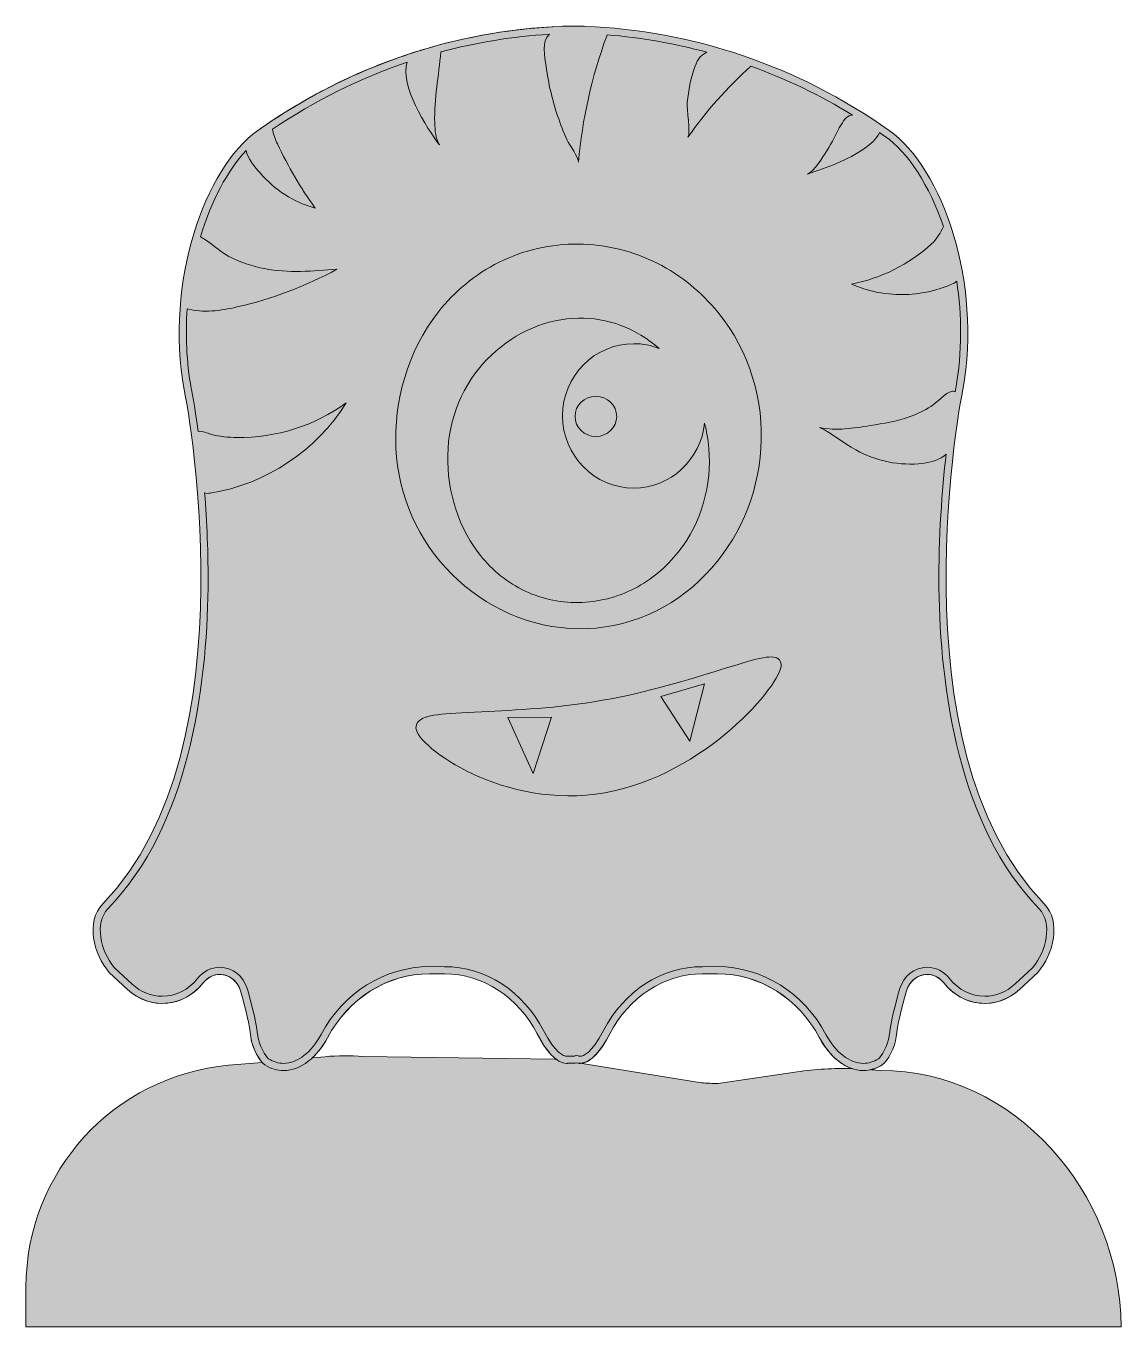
# Model space of a CAD drawing. Header units: millimetres. Extents: x 29 to 216, y -143 to -28.
# Drawn here: x 31.7 to 85.9, y -101.9 to -37.6 of the extents above; entities that cross this region are included whole.
import ezdxf

# ---------------------------------------------------------------- set-up
doc = ezdxf.new("R2010")
doc.units = ezdxf.units.MM
doc.header["$MEASUREMENT"] = 0
doc.layers.add('engraving', color=7, linetype='Continuous')
doc.layers.add('Layer 1', color=7, linetype='Continuous')

# ---------------------------------------------------------------- blocks, each defined once
blk = doc.blocks.new('block 2')
at = {"layer": 'Layer 1'}
h = blk.add_hatch(color=1, dxfattribs=at)
h.dxf.hatch_style = 2
edge = h.paths.add_edge_path()
edge.add_spline(control_points=[(73.945, -89.24), (73.945, -89.24), (73.737, -89.219), (73.737, -89.219), (73.649, -89.21), (73.56, -89.208), (73.471, -89.201), (73.663, -89.157), (73.856, -89.082), (74.047, -88.963), (74.307, -88.799), (74.693, -88.066), (74.742, -87.581), (74.801, -87.01), (74.984, -86.226), (75.245, -85.315), (75.495, -84.44), (76.539, -84.211), (77.086, -84.909), (77.086, -84.909), (77.086, -84.909), (77.086, -84.909), (78.038, -86.125), (79.716, -86.272), (80.835, -85.239), (80.835, -85.239), (81.734, -84.408), (81.734, -84.408), (82.528, -83.48), (82.9, -81.883), (82.054, -81.012), (74.489, -73.218), (78.028, -55.609), (78.028, -55.609), (78.984, -50.283), (77.037, -44.673), (74.388, -42.8), (69.821, -39.572), (64.615, -37.859), (59.369, -37.654), (59.369, -37.654), (58.978, -37.637), (58.783, -37.641), (58.587, -37.637), (58.196, -37.654), (58.196, -37.654), (52.95, -37.859), (47.744, -39.572), (43.177, -42.8), (40.528, -44.673), (38.581, -50.283), (39.537, -55.609), (39.537, -55.609), (43.076, -73.218), (35.511, -81.012), (34.665, -81.883), (35.037, -83.48), (35.831, -84.408), (35.831, -84.408), (36.73, -85.239), (36.73, -85.239), (37.849, -86.272), (39.528, -86.125), (40.479, -84.909), (40.479, -84.909), (40.479, -84.909), (40.479, -84.909), (41.026, -84.211), (42.07, -84.44), (42.32, -85.315), (42.581, -86.226), (42.765, -87.01), (42.823, -87.581), (42.864, -87.989), (43.143, -88.567), (43.385, -88.84), (43.385, -88.84), (41.734, -88.988), (41.734, -88.988), (36.061, -89.496), (31.714, -94.25), (31.714, -99.946), (31.714, -99.946), (31.714, -101.916), (31.714, -101.916), (31.714, -101.916), (85.851, -101.916), (85.851, -101.916), (85.851, -101.916), (85.851, -101.916), (85.851, -101.916), (85.851, -95.272), (80.589, -89.24), (73.945, -89.24)], knot_values=[0, 0, 0, 0, 1, 1, 1, 2, 2, 2, 3, 3, 3, 4, 4, 4, 5, 5, 5, 6, 6, 6, 7, 7, 7, 8, 8, 8, 9, 9, 9, 10, 10, 10, 11, 11, 11, 12, 12, 12, 13, 13, 13, 14, 14, 14, 15, 15, 15, 16, 16, 16, 17, 17, 17, 18, 18, 18, 19, 19, 19, 20, 20, 20, 21, 21, 21, 22, 22, 22, 23, 23, 23, 24, 24, 24, 25, 25, 25, 26, 26, 26, 27, 27, 27, 28, 28, 28, 29, 29, 29, 30, 30, 30, 31, 31, 31, 31], degree=3, periodic=1)
edge = h.paths.add_edge_path()
edge.add_spline(control_points=[(48.383, -88.549), (47.757, -88.501), (47.127, -88.504), (46.502, -88.56), (46.502, -88.56), (45.869, -88.617), (45.869, -88.617), (46.157, -88.35), (46.412, -88.013), (46.615, -87.631), (47.658, -85.67), (49.585, -84.463), (51.67, -84.466), (51.914, -84.466), (52.161, -84.466), (52.406, -84.467), (54.32, -84.469), (56.055, -85.622), (56.993, -87.434), (57.273, -87.974), (57.593, -88.442), (57.936, -88.694), (57.936, -88.694), (57.852, -88.68), (57.852, -88.68), (57.852, -88.68), (48.383, -88.549), (48.383, -88.549)], knot_values=[0, 0, 0, 0, 1, 1, 1, 2, 2, 2, 3, 3, 3, 4, 4, 4, 5, 5, 5, 6, 6, 6, 7, 7, 7, 8, 8, 8, 9, 9, 9, 9], degree=3, periodic=1)
edge = h.paths.add_edge_path()
edge.add_spline(control_points=[(69.835, -89.309), (69.835, -89.309), (65.937, -89.885), (65.937, -89.885), (65.661, -89.885), (65.384, -89.875), (65.109, -89.853), (65.109, -89.853), (59.119, -88.885), (59.119, -88.885), (59.657, -88.878), (60.158, -88.234), (60.572, -87.434), (61.51, -85.622), (63.246, -84.469), (65.159, -84.467), (65.404, -84.466), (65.651, -84.466), (65.895, -84.466), (67.98, -84.463), (69.908, -85.67), (70.95, -87.631), (71.339, -88.362), (71.916, -88.933), (72.558, -89.149), (71.648, -89.125), (70.737, -89.175), (69.835, -89.309)], knot_values=[0, 0, 0, 0, 1, 1, 1, 2, 2, 2, 3, 3, 3, 4, 4, 4, 5, 5, 5, 6, 6, 6, 7, 7, 7, 8, 8, 8, 9, 9, 9, 9], degree=3, periodic=1)
at = {"layer": 'Layer 1', "lineweight": 0}
for points, knots in [([(73.945, -89.24), (73.945, -89.24), (73.737, -89.219), (73.737, -89.219), (73.649, -89.21), (73.56, -89.208), (73.471, -89.201), (73.663, -89.157), (73.856, -89.082), (74.047, -88.963), (74.307, -88.799), (74.693, -88.066), (74.742, -87.581), (74.801, -87.01), (74.984, -86.226), (75.245, -85.315), (75.495, -84.44), (76.539, -84.211), (77.086, -84.909), (77.086, -84.909), (77.086, -84.909), (77.086, -84.909), (78.038, -86.125), (79.716, -86.272), (80.835, -85.239), (80.835, -85.239), (81.734, -84.408), (81.734, -84.408), (82.528, -83.48), (82.9, -81.883), (82.054, -81.012), (74.489, -73.218), (78.028, -55.609), (78.028, -55.609), (78.984, -50.283), (77.037, -44.673), (74.388, -42.8), (69.821, -39.572), (64.615, -37.859), (59.369, -37.654), (59.369, -37.654), (58.978, -37.637), (58.783, -37.641), (58.587, -37.637), (58.196, -37.654), (58.196, -37.654), (52.95, -37.859), (47.744, -39.572), (43.177, -42.8), (40.528, -44.673), (38.581, -50.283), (39.537, -55.609), (39.537, -55.609), (43.076, -73.218), (35.511, -81.012), (34.665, -81.883), (35.037, -83.48), (35.831, -84.408), (35.831, -84.408), (36.73, -85.239), (36.73, -85.239), (37.849, -86.272), (39.528, -86.125), (40.479, -84.909), (40.479, -84.909), (40.479, -84.909), (40.479, -84.909), (41.026, -84.211), (42.07, -84.44), (42.32, -85.315), (42.581, -86.226), (42.765, -87.01), (42.823, -87.581), (42.864, -87.989), (43.143, -88.567), (43.385, -88.84), (43.385, -88.84), (41.734, -88.988), (41.734, -88.988), (36.061, -89.496), (31.714, -94.25), (31.714, -99.946), (31.714, -99.946), (31.714, -101.916), (31.714, -101.916), (31.714, -101.916), (85.851, -101.916), (85.851, -101.916), (85.851, -101.916), (85.851, -101.916), (85.851, -101.916), (85.851, -95.272), (80.589, -89.24), (73.945, -89.24)], [0, 0, 0, 0, 1, 1, 1, 2, 2, 2, 3, 3, 3, 4, 4, 4, 5, 5, 5, 6, 6, 6, 7, 7, 7, 8, 8, 8, 9, 9, 9, 10, 10, 10, 11, 11, 11, 12, 12, 12, 13, 13, 13, 14, 14, 14, 15, 15, 15, 16, 16, 16, 17, 17, 17, 18, 18, 18, 19, 19, 19, 20, 20, 20, 21, 21, 21, 22, 22, 22, 23, 23, 23, 24, 24, 24, 25, 25, 25, 26, 26, 26, 27, 27, 27, 28, 28, 28, 29, 29, 29, 30, 30, 30, 31, 31, 31, 31]), ([(48.383, -88.549), (47.757, -88.501), (47.127, -88.504), (46.502, -88.56), (46.502, -88.56), (45.869, -88.617), (45.869, -88.617), (46.157, -88.35), (46.412, -88.013), (46.615, -87.631), (47.658, -85.67), (49.585, -84.463), (51.67, -84.466), (51.914, -84.466), (52.161, -84.466), (52.406, -84.467), (54.32, -84.469), (56.055, -85.622), (56.993, -87.434), (57.273, -87.974), (57.593, -88.442), (57.936, -88.694), (57.936, -88.694), (57.852, -88.68), (57.852, -88.68), (57.852, -88.68), (48.383, -88.549), (48.383, -88.549)], [0, 0, 0, 0, 1, 1, 1, 2, 2, 2, 3, 3, 3, 4, 4, 4, 5, 5, 5, 6, 6, 6, 7, 7, 7, 8, 8, 8, 9, 9, 9, 9]), ([(69.835, -89.309), (69.835, -89.309), (65.937, -89.885), (65.937, -89.885), (65.661, -89.885), (65.384, -89.875), (65.109, -89.853), (65.109, -89.853), (59.119, -88.885), (59.119, -88.885), (59.657, -88.878), (60.158, -88.234), (60.572, -87.434), (61.51, -85.622), (63.246, -84.469), (65.159, -84.467), (65.404, -84.466), (65.651, -84.466), (65.895, -84.466), (67.98, -84.463), (69.908, -85.67), (70.95, -87.631), (71.339, -88.362), (71.916, -88.933), (72.558, -89.149), (71.648, -89.125), (70.737, -89.175), (69.835, -89.309)], [0, 0, 0, 0, 1, 1, 1, 2, 2, 2, 3, 3, 3, 4, 4, 4, 5, 5, 5, 6, 6, 6, 7, 7, 7, 8, 8, 8, 9, 9, 9, 9])]:
    blk.add_open_spline(points, degree=3, knots=knots, dxfattribs=at)
blk = doc.blocks.new('block 3')
at = {"layer": 'engraving'}
h = blk.add_hatch(color=1, dxfattribs=at)
h.dxf.hatch_style = 2
edge = h.paths.add_edge_path()
edge.add_spline(control_points=[(50.004, -58.506), (50.109, -60.837), (51.113, -63.099), (52.768, -64.722), (54.4, -66.355), (56.67, -67.397), (59.027, -67.416), (61.385, -67.463), (63.716, -66.418), (65.311, -64.743), (66.935, -63.081), (67.899, -60.833), (68.051, -58.506), (68.197, -56.183), (67.511, -53.725), (65.918, -51.772), (65.12, -50.805), (64.112, -49.957), (62.925, -49.361), (61.742, -48.763), (60.386, -48.43), (59.027, -48.412), (57.669, -48.401), (56.297, -48.713), (55.104, -49.311), (53.907, -49.906), (52.893, -50.764), (52.112, -51.752), (50.551, -53.743), (49.905, -56.186), (50.004, -58.506)], knot_values=[0, 0, 0, 0, 1, 1, 1, 2, 2, 2, 3, 3, 3, 4, 4, 4, 5, 5, 5, 6, 6, 6, 7, 7, 7, 8, 8, 8, 9, 9, 9, 10, 10, 10, 10], degree=3, periodic=1)
edge = h.paths.add_edge_path()
edge.add_spline(control_points=[(52.578, -58.506), (52.683, -56.718), (53.499, -55.035), (54.727, -53.894), (55.949, -52.742), (57.468, -52.096), (59.027, -52.068), (60.448, -52.033), (61.881, -52.575), (63.022, -53.572), (62.63, -53.419), (62.206, -53.332), (61.76, -53.332), (59.817, -53.332), (58.241, -54.929), (58.241, -56.899), (58.241, -58.869), (59.817, -60.466), (61.76, -60.466), (63.586, -60.466), (65.086, -59.057), (65.262, -57.254), (65.366, -57.661), (65.44, -58.08), (65.477, -58.506), (65.623, -60.286), (65.125, -62.164), (63.96, -63.635), (63.376, -64.361), (62.646, -64.991), (61.798, -65.427), (60.952, -65.866), (59.997, -66.108), (59.027, -66.127), (58.058, -66.136), (57.088, -65.917), (56.231, -65.478), (55.374, -65.041), (54.638, -64.401), (54.071, -63.655), (52.937, -62.146), (52.48, -60.282), (52.578, -58.506)], knot_values=[0, 0, 0, 0, 1, 1, 1, 2, 2, 2, 3, 3, 3, 4, 4, 4, 5, 5, 5, 6, 6, 6, 7, 7, 7, 8, 8, 8, 9, 9, 9, 10, 10, 10, 11, 11, 11, 12, 12, 12, 13, 13, 13, 14, 14, 14, 14], degree=3, periodic=1)
edge = h.paths.add_edge_path()
edge.add_spline(control_points=[(59.887, -57.915), (59.318, -57.915), (58.857, -57.472), (58.857, -56.925), (58.857, -56.379), (59.318, -55.936), (59.887, -55.936), (60.456, -55.936), (60.917, -56.379), (60.917, -56.925), (60.917, -57.472), (60.456, -57.915), (59.887, -57.915)], knot_values=[0, 0, 0, 0, 1, 1, 1, 2, 2, 2, 3, 3, 3, 4, 4, 4, 4], degree=3, periodic=1)
at = {"layer": 'engraving', "lineweight": 0}
for points, knots in [([(50.004, -58.506), (50.109, -60.837), (51.113, -63.099), (52.768, -64.722), (54.4, -66.355), (56.67, -67.397), (59.027, -67.416), (61.385, -67.463), (63.716, -66.418), (65.311, -64.743), (66.935, -63.081), (67.899, -60.833), (68.051, -58.506), (68.197, -56.183), (67.511, -53.725), (65.918, -51.772), (65.12, -50.805), (64.112, -49.957), (62.925, -49.361), (61.742, -48.763), (60.386, -48.43), (59.027, -48.412), (57.669, -48.401), (56.297, -48.713), (55.104, -49.311), (53.907, -49.906), (52.893, -50.764), (52.112, -51.752), (50.551, -53.743), (49.905, -56.186), (50.004, -58.506)], [0, 0, 0, 0, 1, 1, 1, 2, 2, 2, 3, 3, 3, 4, 4, 4, 5, 5, 5, 6, 6, 6, 7, 7, 7, 8, 8, 8, 9, 9, 9, 10, 10, 10, 10]), ([(52.578, -58.506), (52.683, -56.718), (53.499, -55.035), (54.727, -53.894), (55.949, -52.742), (57.468, -52.096), (59.027, -52.068), (60.448, -52.033), (61.881, -52.575), (63.022, -53.572), (62.63, -53.419), (62.206, -53.332), (61.76, -53.332), (59.817, -53.332), (58.241, -54.929), (58.241, -56.899), (58.241, -58.869), (59.817, -60.466), (61.76, -60.466), (63.586, -60.466), (65.086, -59.057), (65.262, -57.254), (65.366, -57.661), (65.44, -58.08), (65.477, -58.506), (65.623, -60.286), (65.125, -62.164), (63.96, -63.635), (63.376, -64.361), (62.646, -64.991), (61.798, -65.427), (60.952, -65.866), (59.997, -66.108), (59.027, -66.127), (58.058, -66.136), (57.088, -65.917), (56.231, -65.478), (55.374, -65.041), (54.638, -64.401), (54.071, -63.655), (52.937, -62.146), (52.48, -60.282), (52.578, -58.506)], [0, 0, 0, 0, 1, 1, 1, 2, 2, 2, 3, 3, 3, 4, 4, 4, 5, 5, 5, 6, 6, 6, 7, 7, 7, 8, 8, 8, 9, 9, 9, 10, 10, 10, 11, 11, 11, 12, 12, 12, 13, 13, 13, 14, 14, 14, 14]), ([(59.887, -57.915), (59.318, -57.915), (58.857, -57.472), (58.857, -56.925), (58.857, -56.379), (59.318, -55.936), (59.887, -55.936), (60.456, -55.936), (60.917, -56.379), (60.917, -56.925), (60.917, -57.472), (60.456, -57.915), (59.887, -57.915)], [0, 0, 0, 0, 1, 1, 1, 2, 2, 2, 3, 3, 3, 4, 4, 4, 4])]:
    blk.add_open_spline(points, degree=3, knots=knots, dxfattribs=at)

msp = doc.modelspace()

# ---------------------------------------------------------------- hatches: boundary and pattern name
at = {"layer": 'engraving'}
h = msp.add_hatch(color=1, dxfattribs=at)
h.dxf.hatch_style = 2
edge = h.paths.add_edge_path()
edge.add_spline(control_points=[(82.054, -81.012), (74.489, -73.218), (78.028, -55.609), (78.028, -55.609), (78.984, -50.282), (77.037, -44.673), (74.388, -42.8), (69.821, -39.572), (64.615, -37.859), (59.369, -37.654), (59.369, -37.654), (58.967, -37.638), (58.783, -37.641), (58.598, -37.638), (58.196, -37.654), (58.196, -37.654), (55.852, -37.746), (53.517, -38.14), (51.242, -38.835), (51.227, -38.839), (51.213, -38.844), (51.198, -38.849), (48.398, -39.709), (45.69, -41.024), (43.177, -42.8), (40.528, -44.673), (38.581, -50.282), (39.537, -55.609), (39.537, -55.609), (43.076, -73.218), (35.511, -81.012), (34.665, -81.883), (35.037, -83.48), (35.831, -84.408), (35.831, -84.408), (36.73, -85.239), (36.73, -85.239), (37.231, -85.701), (37.843, -85.927), (38.452, -85.927), (39.205, -85.927), (39.953, -85.581), (40.479, -84.909), (40.479, -84.909), (40.479, -84.909), (40.479, -84.909), (40.698, -84.629), (40.997, -84.498), (41.293, -84.498), (41.735, -84.498), (42.17, -84.791), (42.32, -85.315), (42.581, -86.226), (42.765, -87.01), (42.823, -87.581), (42.872, -88.066), (43.258, -88.799), (43.519, -88.963), (43.829, -89.157), (44.144, -89.245), (44.453, -89.245), (45.311, -89.245), (46.117, -88.567), (46.615, -87.631), (47.656, -85.672), (49.58, -84.466), (51.662, -84.466), (51.665, -84.466), (51.667, -84.466), (51.67, -84.466), (51.914, -84.466), (52.161, -84.466), (52.406, -84.467), (54.32, -84.469), (56.055, -85.622), (56.993, -87.434), (57.409, -88.238), (57.914, -88.891), (58.454, -88.891), (58.47, -88.891), (58.486, -88.891), (58.501, -88.889), (58.572, -88.885), (58.878, -88.895), (58.946, -88.867), (58.946, -88.867), (58.946, -88.866), (58.946, -88.866), (58.985, -88.878), (59.024, -88.887), (59.064, -88.889), (59.079, -88.891), (59.095, -88.891), (59.111, -88.891), (59.652, -88.891), (60.156, -88.238), (60.572, -87.434), (61.51, -85.622), (63.246, -84.469), (65.159, -84.467), (65.404, -84.466), (65.651, -84.466), (65.895, -84.466), (65.898, -84.466), (65.901, -84.466), (65.903, -84.466), (67.985, -84.466), (69.909, -85.672), (70.95, -87.631), (71.448, -88.567), (72.254, -89.245), (73.113, -89.245), (73.421, -89.245), (73.736, -89.157), (74.047, -88.963), (74.307, -88.799), (74.693, -88.066), (74.742, -87.581), (74.801, -87.01), (74.984, -86.226), (75.245, -85.315), (75.395, -84.791), (75.83, -84.498), (76.272, -84.498), (76.568, -84.498), (76.867, -84.629), (77.086, -84.909), (77.086, -84.909), (77.086, -84.909), (77.086, -84.909), (77.612, -85.581), (78.36, -85.927), (79.113, -85.927), (79.722, -85.927), (80.334, -85.701), (80.835, -85.239), (80.835, -85.239), (81.734, -84.408), (81.734, -84.408), (82.528, -83.48), (82.9, -81.883), (82.054, -81.012)], knot_values=[0, 0, 0, 0, 1, 1, 1, 2, 2, 2, 3, 3, 3, 4, 4, 4, 5, 5, 5, 6, 6, 6, 7, 7, 7, 8, 8, 8, 9, 9, 9, 10, 10, 10, 11, 11, 11, 12, 12, 12, 13, 13, 13, 14, 14, 14, 15, 15, 15, 16, 16, 16, 17, 17, 17, 18, 18, 18, 19, 19, 19, 20, 20, 20, 21, 21, 21, 22, 22, 22, 23, 23, 23, 24, 24, 24, 25, 25, 25, 26, 26, 26, 27, 27, 27, 28, 28, 28, 29, 29, 29, 30, 30, 30, 31, 31, 31, 32, 32, 32, 33, 33, 33, 34, 34, 34, 35, 35, 35, 36, 36, 36, 37, 37, 37, 38, 38, 38, 39, 39, 39, 40, 40, 40, 41, 41, 41, 42, 42, 42, 43, 43, 43, 44, 44, 44, 45, 45, 45, 46, 46, 46, 47, 47, 47, 47], degree=3, periodic=1)
edge = h.paths.add_edge_path()
edge.add_spline(control_points=[(81.479, -84.163), (81.479, -84.163), (80.595, -84.98), (80.595, -84.98), (80.18, -85.363), (79.654, -85.574), (79.113, -85.574), (78.44, -85.574), (77.803, -85.252), (77.364, -84.692), (77.092, -84.345), (76.694, -84.146), (76.272, -84.146), (75.638, -84.146), (75.089, -84.577), (74.906, -85.218), (74.616, -86.231), (74.448, -86.993), (74.391, -87.545), (74.349, -87.959), (74, -88.574), (73.859, -88.664), (73.618, -88.815), (73.367, -88.892), (73.113, -88.892), (72.439, -88.892), (71.729, -88.345), (71.262, -87.465), (70.162, -85.397), (68.109, -84.113), (65.895, -84.113), (65.895, -84.113), (65.159, -84.114), (65.159, -84.114), (63.143, -84.117), (61.265, -85.327), (60.259, -87.271), (59.667, -88.415), (59.259, -88.538), (59.111, -88.538), (59.111, -88.538), (59.088, -88.538), (59.088, -88.538), (59.083, -88.537), (59.071, -88.535), (59.044, -88.528), (59.044, -88.528), (58.925, -88.494), (58.925, -88.494), (58.925, -88.494), (58.839, -88.529), (58.839, -88.529), (58.786, -88.534), (58.665, -88.535), (58.61, -88.535), (58.551, -88.535), (58.502, -88.536), (58.477, -88.538), (58.477, -88.538), (58.454, -88.538), (58.454, -88.538), (58.306, -88.538), (57.898, -88.415), (57.306, -87.271), (56.3, -85.327), (54.422, -84.117), (52.406, -84.114), (52.406, -84.114), (51.662, -84.113), (51.662, -84.113), (49.456, -84.113), (47.403, -85.397), (46.304, -87.465), (45.836, -88.345), (45.127, -88.892), (44.453, -88.892), (44.199, -88.892), (43.947, -88.815), (43.706, -88.664), (43.565, -88.574), (43.216, -87.959), (43.174, -87.545), (43.117, -86.993), (42.949, -86.231), (42.659, -85.218), (42.476, -84.577), (41.927, -84.146), (41.293, -84.146), (40.871, -84.146), (40.473, -84.345), (40.201, -84.692), (39.762, -85.252), (39.125, -85.574), (38.452, -85.574), (37.911, -85.574), (37.385, -85.363), (36.97, -84.98), (36.97, -84.98), (36.086, -84.163), (36.086, -84.163), (35.393, -83.34), (35.09, -81.952), (35.764, -81.257), (39.753, -77.148), (40.657, -70.361), (40.714, -65.392), (40.733, -63.703), (40.658, -62.104), (40.546, -60.704), (40.628, -60.74), (40.732, -60.731), (40.824, -60.716), (43.564, -60.283), (46.084, -58.612), (47.549, -56.256), (45.994, -57.385), (44.069, -57.996), (42.148, -57.97), (41.712, -57.964), (41.279, -57.92), (40.858, -57.805), (40.704, -57.764), (40.424, -57.634), (40.221, -57.666), (40.044, -56.356), (39.887, -55.562), (39.884, -55.546), (39.646, -54.221), (39.592, -52.888), (39.684, -51.607), (40.476, -51.832), (41.335, -51.706), (42.144, -51.52), (43.866, -51.125), (45.535, -50.495), (47.088, -49.652), (45.894, -49.752), (44.683, -49.852), (43.507, -49.626), (42.896, -49.509), (42.302, -49.303), (41.748, -49.019), (41.251, -48.765), (40.816, -48.293), (40.334, -48.051), (40.871, -46.271), (41.678, -44.77), (42.6, -43.782), (42.633, -44.175), (43.075, -44.641), (43.29, -44.895), (43.995, -45.727), (44.95, -46.35), (46.005, -46.634), (45.294, -45.635), (44.672, -44.573), (44.148, -43.465), (44.038, -43.231), (43.93, -42.982), (43.909, -42.728), (45.995, -41.323), (48.23, -40.214), (50.562, -39.425), (50.152, -40.525), (51.54, -42.682), (52.155, -43.51), (51.963, -43.187), (51.932, -42.796), (51.921, -42.42), (51.883, -41.222), (52.12, -40.091), (52.228, -38.92), (53.981, -38.448), (55.778, -38.154), (57.598, -38.042), (57.181, -38.411), (57.365, -39.127), (57.431, -39.634), (57.54, -40.465), (57.73, -41.284), (57.997, -42.078), (58.134, -42.486), (58.291, -42.886), (58.468, -43.278), (58.572, -43.51), (59.044, -44.135), (59.023, -44.367), (59.215, -42.239), (59.688, -40.137), (60.425, -38.132), (60.432, -38.113), (60.438, -38.093), (60.443, -38.073), (62.115, -38.206), (63.765, -38.495), (65.379, -38.931), (65.136, -39.021), (64.934, -39.231), (64.781, -39.648), (64.578, -40.205), (64.469, -40.825), (64.41, -41.414), (64.378, -41.726), (64.583, -42.931), (64.443, -43.134), (65.335, -41.844), (66.386, -40.665), (67.558, -39.622), (69.295, -40.252), (70.977, -41.057), (72.578, -42.034), (72.319, -42.049), (72.175, -42.238), (72.014, -42.513), (71.765, -42.939), (71.579, -43.391), (71.303, -43.804), (71.1, -44.107), (70.699, -44.821), (70.351, -44.96), (71.336, -44.62), (72.336, -44.272), (73.189, -43.672), (73.476, -43.47), (73.751, -43.232), (73.905, -42.916), (73.907, -42.911), (73.907, -42.906), (73.909, -42.901), (74.001, -42.964), (74.094, -43.024), (74.185, -43.088), (75.333, -43.9), (76.38, -45.518), (77.072, -47.551), (76.912, -47.867), (76.756, -48.15), (76.472, -48.41), (75.371, -49.415), (73.988, -50.109), (72.524, -50.388), (74.104, -51.09), (75.984, -51.079), (77.555, -50.359), (77.618, -50.33), (77.679, -50.295), (77.728, -50.247), (77.988, -51.926), (78.005, -53.74), (77.682, -55.539), (77.681, -55.544), (77.67, -55.603), (77.651, -55.706), (77.604, -55.687), (77.549, -55.677), (77.478, -55.688), (77.211, -55.728), (76.71, -56.28), (76.456, -56.433), (76.114, -56.639), (75.756, -56.817), (75.38, -56.951), (74.76, -57.173), (74.106, -57.277), (73.456, -57.379), (72.626, -57.511), (71.774, -57.642), (70.95, -57.476), (71.585, -57.778), (72.13, -58.239), (72.743, -58.584), (73.74, -59.143), (74.915, -59.378), (76.05, -59.246), (76.465, -59.197), (76.913, -59.068), (77.204, -58.79), (77.004, -60.546), (76.823, -62.869), (76.852, -65.392), (76.908, -70.361), (77.812, -77.148), (81.801, -81.257), (82.475, -81.952), (82.173, -83.34), (81.479, -84.163)], knot_values=[0, 0, 0, 0, 1, 1, 1, 2, 2, 2, 3, 3, 3, 4, 4, 4, 5, 5, 5, 6, 6, 6, 7, 7, 7, 8, 8, 8, 9, 9, 9, 10, 10, 10, 11, 11, 11, 12, 12, 12, 13, 13, 13, 14, 14, 14, 15, 15, 15, 16, 16, 16, 17, 17, 17, 18, 18, 18, 19, 19, 19, 20, 20, 20, 21, 21, 21, 22, 22, 22, 23, 23, 23, 24, 24, 24, 25, 25, 25, 26, 26, 26, 27, 27, 27, 28, 28, 28, 29, 29, 29, 30, 30, 30, 31, 31, 31, 32, 32, 32, 33, 33, 33, 34, 34, 34, 35, 35, 35, 36, 36, 36, 37, 37, 37, 38, 38, 38, 39, 39, 39, 40, 40, 40, 41, 41, 41, 42, 42, 42, 43, 43, 43, 44, 44, 44, 45, 45, 45, 46, 46, 46, 47, 47, 47, 48, 48, 48, 49, 49, 49, 50, 50, 50, 51, 51, 51, 52, 52, 52, 53, 53, 53, 54, 54, 54, 55, 55, 55, 56, 56, 56, 57, 57, 57, 58, 58, 58, 59, 59, 59, 60, 60, 60, 61, 61, 61, 62, 62, 62, 63, 63, 63, 64, 64, 64, 65, 65, 65, 66, 66, 66, 67, 67, 67, 68, 68, 68, 69, 69, 69, 70, 70, 70, 71, 71, 71, 72, 72, 72, 73, 73, 73, 74, 74, 74, 75, 75, 75, 76, 76, 76, 77, 77, 77, 78, 78, 78, 79, 79, 79, 80, 80, 80, 81, 81, 81, 82, 82, 82, 83, 83, 83, 84, 84, 84, 85, 85, 85, 86, 86, 86, 87, 87, 87, 88, 88, 88, 89, 89, 89, 90, 90, 90, 91, 91, 91, 92, 92, 92, 93, 93, 93, 94, 94, 94, 95, 95, 95, 95], degree=3, periodic=1)
h = msp.add_hatch(color=1, dxfattribs=at)
h.dxf.hatch_style = 2
edge = h.paths.add_edge_path()
edge.add_spline(control_points=[(68.901, -68.9), (68.57, -68.669), (67.782, -68.902), (66.029, -69.45), (64.537, -69.917), (62.493, -70.556), (60.215, -70.954), (57.968, -71.346), (55.905, -71.44), (54.246, -71.515), (52.288, -71.604), (51.41, -71.658), (51.104, -72.014), (51.025, -72.105), (50.988, -72.214), (50.995, -72.33), (51.056, -73.264), (55.359, -76.389), (60.332, -75.521), (65.304, -74.653), (69.112, -70.113), (69.051, -69.179), (69.044, -69.059), (68.992, -68.963), (68.901, -68.9)], knot_values=[0, 0, 0, 0, 1, 1, 1, 2, 2, 2, 3, 3, 3, 4, 4, 4, 5, 5, 5, 6, 6, 6, 7, 7, 7, 8, 8, 8, 8], degree=3, periodic=1)
h.paths.add_polyline_path([(56.794, -74.568), (55.529, -71.806), (57.697, -71.787)])
h.paths.add_polyline_path([(64.531, -72.971), (63.094, -70.77), (65.264, -70.14)])

# ---------------------------------------------------------------- linework, layer by layer
at = {"layer": 'engraving', "lineweight": 0}
for points in [[(64.531, -72.971), (63.094, -70.77), (65.264, -70.14), (64.531, -72.971)], [(56.794, -74.568), (55.529, -71.806), (57.697, -71.787), (56.794, -74.568)]]:
    msp.add_lwpolyline(points, dxfattribs=at)
for points, knots in [([(82.054, -81.012), (74.489, -73.218), (78.028, -55.609), (78.028, -55.609), (78.984, -50.282), (77.037, -44.673), (74.388, -42.8), (69.821, -39.572), (64.615, -37.859), (59.369, -37.654), (59.369, -37.654), (58.967, -37.638), (58.783, -37.641), (58.598, -37.638), (58.196, -37.654), (58.196, -37.654), (55.852, -37.746), (53.517, -38.14), (51.242, -38.835), (51.227, -38.839), (51.213, -38.844), (51.198, -38.849), (48.398, -39.709), (45.69, -41.024), (43.177, -42.8), (40.528, -44.673), (38.581, -50.282), (39.537, -55.609), (39.537, -55.609), (43.076, -73.218), (35.511, -81.012), (34.665, -81.883), (35.037, -83.48), (35.831, -84.408), (35.831, -84.408), (36.73, -85.239), (36.73, -85.239), (37.231, -85.701), (37.843, -85.927), (38.452, -85.927), (39.205, -85.927), (39.953, -85.581), (40.479, -84.909), (40.479, -84.909), (40.479, -84.909), (40.479, -84.909), (40.698, -84.629), (40.997, -84.498), (41.293, -84.498), (41.735, -84.498), (42.17, -84.791), (42.32, -85.315), (42.581, -86.226), (42.765, -87.01), (42.823, -87.581), (42.872, -88.066), (43.258, -88.799), (43.519, -88.963), (43.829, -89.157), (44.144, -89.245), (44.453, -89.245), (45.311, -89.245), (46.117, -88.567), (46.615, -87.631), (47.656, -85.672), (49.58, -84.466), (51.662, -84.466), (51.665, -84.466), (51.667, -84.466), (51.67, -84.466), (51.914, -84.466), (52.161, -84.466), (52.406, -84.467), (54.32, -84.469), (56.055, -85.622), (56.993, -87.434), (57.409, -88.238), (57.914, -88.891), (58.454, -88.891), (58.47, -88.891), (58.486, -88.891), (58.501, -88.889), (58.572, -88.885), (58.878, -88.895), (58.946, -88.867), (58.946, -88.867), (58.946, -88.866), (58.946, -88.866), (58.985, -88.878), (59.024, -88.887), (59.064, -88.889), (59.079, -88.891), (59.095, -88.891), (59.111, -88.891), (59.652, -88.891), (60.156, -88.238), (60.572, -87.434), (61.51, -85.622), (63.246, -84.469), (65.159, -84.467), (65.404, -84.466), (65.651, -84.466), (65.895, -84.466), (65.898, -84.466), (65.901, -84.466), (65.903, -84.466), (67.985, -84.466), (69.909, -85.672), (70.95, -87.631), (71.448, -88.567), (72.254, -89.245), (73.113, -89.245), (73.421, -89.245), (73.736, -89.157), (74.047, -88.963), (74.307, -88.799), (74.693, -88.066), (74.742, -87.581), (74.801, -87.01), (74.984, -86.226), (75.245, -85.315), (75.395, -84.791), (75.83, -84.498), (76.272, -84.498), (76.568, -84.498), (76.867, -84.629), (77.086, -84.909), (77.086, -84.909), (77.086, -84.909), (77.086, -84.909), (77.612, -85.581), (78.36, -85.927), (79.113, -85.927), (79.722, -85.927), (80.334, -85.701), (80.835, -85.239), (80.835, -85.239), (81.734, -84.408), (81.734, -84.408), (82.528, -83.48), (82.9, -81.883), (82.054, -81.012)], [0, 0, 0, 0, 1, 1, 1, 2, 2, 2, 3, 3, 3, 4, 4, 4, 5, 5, 5, 6, 6, 6, 7, 7, 7, 8, 8, 8, 9, 9, 9, 10, 10, 10, 11, 11, 11, 12, 12, 12, 13, 13, 13, 14, 14, 14, 15, 15, 15, 16, 16, 16, 17, 17, 17, 18, 18, 18, 19, 19, 19, 20, 20, 20, 21, 21, 21, 22, 22, 22, 23, 23, 23, 24, 24, 24, 25, 25, 25, 26, 26, 26, 27, 27, 27, 28, 28, 28, 29, 29, 29, 30, 30, 30, 31, 31, 31, 32, 32, 32, 33, 33, 33, 34, 34, 34, 35, 35, 35, 36, 36, 36, 37, 37, 37, 38, 38, 38, 39, 39, 39, 40, 40, 40, 41, 41, 41, 42, 42, 42, 43, 43, 43, 44, 44, 44, 45, 45, 45, 46, 46, 46, 47, 47, 47, 47]), ([(81.479, -84.163), (81.479, -84.163), (80.595, -84.98), (80.595, -84.98), (80.18, -85.363), (79.654, -85.574), (79.113, -85.574), (78.44, -85.574), (77.803, -85.252), (77.364, -84.692), (77.092, -84.345), (76.694, -84.146), (76.272, -84.146), (75.638, -84.146), (75.089, -84.577), (74.906, -85.218), (74.616, -86.231), (74.448, -86.993), (74.391, -87.545), (74.349, -87.959), (74, -88.574), (73.859, -88.664), (73.618, -88.815), (73.367, -88.892), (73.113, -88.892), (72.439, -88.892), (71.729, -88.345), (71.262, -87.465), (70.162, -85.397), (68.109, -84.113), (65.895, -84.113), (65.895, -84.113), (65.159, -84.114), (65.159, -84.114), (63.143, -84.117), (61.265, -85.327), (60.259, -87.271), (59.667, -88.415), (59.259, -88.538), (59.111, -88.538), (59.111, -88.538), (59.088, -88.538), (59.088, -88.538), (59.083, -88.537), (59.071, -88.535), (59.044, -88.528), (59.044, -88.528), (58.925, -88.494), (58.925, -88.494), (58.925, -88.494), (58.839, -88.529), (58.839, -88.529), (58.786, -88.534), (58.665, -88.535), (58.61, -88.535), (58.551, -88.535), (58.502, -88.536), (58.477, -88.538), (58.477, -88.538), (58.454, -88.538), (58.454, -88.538), (58.306, -88.538), (57.898, -88.415), (57.306, -87.271), (56.3, -85.327), (54.422, -84.117), (52.406, -84.114), (52.406, -84.114), (51.662, -84.113), (51.662, -84.113), (49.456, -84.113), (47.403, -85.397), (46.304, -87.465), (45.836, -88.345), (45.127, -88.892), (44.453, -88.892), (44.199, -88.892), (43.947, -88.815), (43.706, -88.664), (43.565, -88.574), (43.216, -87.959), (43.174, -87.545), (43.117, -86.993), (42.949, -86.231), (42.659, -85.218), (42.476, -84.577), (41.927, -84.146), (41.293, -84.146), (40.871, -84.146), (40.473, -84.345), (40.201, -84.692), (39.762, -85.252), (39.125, -85.574), (38.452, -85.574), (37.911, -85.574), (37.385, -85.363), (36.97, -84.98), (36.97, -84.98), (36.086, -84.163), (36.086, -84.163), (35.393, -83.34), (35.09, -81.952), (35.764, -81.257), (39.753, -77.148), (40.657, -70.361), (40.714, -65.392), (40.733, -63.703), (40.658, -62.104), (40.546, -60.704), (40.628, -60.74), (40.732, -60.731), (40.824, -60.716), (43.564, -60.283), (46.084, -58.612), (47.549, -56.256), (45.994, -57.385), (44.069, -57.996), (42.148, -57.97), (41.712, -57.964), (41.279, -57.92), (40.858, -57.805), (40.704, -57.764), (40.424, -57.634), (40.221, -57.666), (40.044, -56.356), (39.887, -55.562), (39.884, -55.546), (39.646, -54.221), (39.592, -52.888), (39.684, -51.607), (40.476, -51.832), (41.335, -51.706), (42.144, -51.52), (43.866, -51.125), (45.535, -50.495), (47.088, -49.652), (45.894, -49.752), (44.683, -49.852), (43.507, -49.626), (42.896, -49.509), (42.302, -49.303), (41.748, -49.019), (41.251, -48.765), (40.816, -48.293), (40.334, -48.051), (40.871, -46.271), (41.678, -44.77), (42.6, -43.782), (42.633, -44.175), (43.075, -44.641), (43.29, -44.895), (43.995, -45.727), (44.95, -46.35), (46.005, -46.634), (45.294, -45.635), (44.672, -44.573), (44.148, -43.465), (44.038, -43.231), (43.93, -42.982), (43.909, -42.728), (45.995, -41.323), (48.23, -40.214), (50.562, -39.425), (50.152, -40.525), (51.54, -42.682), (52.155, -43.51), (51.963, -43.187), (51.932, -42.796), (51.921, -42.42), (51.883, -41.222), (52.12, -40.091), (52.228, -38.92), (53.981, -38.448), (55.778, -38.154), (57.598, -38.042), (57.181, -38.411), (57.365, -39.127), (57.431, -39.634), (57.54, -40.465), (57.73, -41.284), (57.997, -42.078), (58.134, -42.486), (58.291, -42.886), (58.468, -43.278), (58.572, -43.51), (59.044, -44.135), (59.023, -44.367), (59.215, -42.239), (59.688, -40.137), (60.425, -38.132), (60.432, -38.113), (60.438, -38.093), (60.443, -38.073), (62.115, -38.206), (63.765, -38.495), (65.379, -38.931), (65.136, -39.021), (64.934, -39.231), (64.781, -39.648), (64.578, -40.205), (64.469, -40.825), (64.41, -41.414), (64.378, -41.726), (64.583, -42.931), (64.443, -43.134), (65.335, -41.844), (66.386, -40.665), (67.558, -39.622), (69.295, -40.252), (70.977, -41.057), (72.578, -42.034), (72.319, -42.049), (72.175, -42.238), (72.014, -42.513), (71.765, -42.939), (71.579, -43.391), (71.303, -43.804), (71.1, -44.107), (70.699, -44.821), (70.351, -44.96), (71.336, -44.62), (72.336, -44.272), (73.189, -43.672), (73.476, -43.47), (73.751, -43.232), (73.905, -42.916), (73.907, -42.911), (73.907, -42.906), (73.909, -42.901), (74.001, -42.964), (74.094, -43.024), (74.185, -43.088), (75.333, -43.9), (76.38, -45.518), (77.072, -47.551), (76.912, -47.867), (76.756, -48.15), (76.472, -48.41), (75.371, -49.415), (73.988, -50.109), (72.524, -50.388), (74.104, -51.09), (75.984, -51.079), (77.555, -50.359), (77.618, -50.33), (77.679, -50.295), (77.728, -50.247), (77.988, -51.926), (78.005, -53.74), (77.682, -55.539), (77.681, -55.544), (77.67, -55.603), (77.651, -55.706), (77.604, -55.687), (77.549, -55.677), (77.478, -55.688), (77.211, -55.728), (76.71, -56.28), (76.456, -56.433), (76.114, -56.639), (75.756, -56.817), (75.38, -56.951), (74.76, -57.173), (74.106, -57.277), (73.456, -57.379), (72.626, -57.511), (71.774, -57.642), (70.95, -57.476), (71.585, -57.778), (72.13, -58.239), (72.743, -58.584), (73.74, -59.143), (74.915, -59.378), (76.05, -59.246), (76.465, -59.197), (76.913, -59.068), (77.204, -58.79), (77.004, -60.546), (76.823, -62.869), (76.852, -65.392), (76.908, -70.361), (77.812, -77.148), (81.801, -81.257), (82.475, -81.952), (82.173, -83.34), (81.479, -84.163)], [0, 0, 0, 0, 1, 1, 1, 2, 2, 2, 3, 3, 3, 4, 4, 4, 5, 5, 5, 6, 6, 6, 7, 7, 7, 8, 8, 8, 9, 9, 9, 10, 10, 10, 11, 11, 11, 12, 12, 12, 13, 13, 13, 14, 14, 14, 15, 15, 15, 16, 16, 16, 17, 17, 17, 18, 18, 18, 19, 19, 19, 20, 20, 20, 21, 21, 21, 22, 22, 22, 23, 23, 23, 24, 24, 24, 25, 25, 25, 26, 26, 26, 27, 27, 27, 28, 28, 28, 29, 29, 29, 30, 30, 30, 31, 31, 31, 32, 32, 32, 33, 33, 33, 34, 34, 34, 35, 35, 35, 36, 36, 36, 37, 37, 37, 38, 38, 38, 39, 39, 39, 40, 40, 40, 41, 41, 41, 42, 42, 42, 43, 43, 43, 44, 44, 44, 45, 45, 45, 46, 46, 46, 47, 47, 47, 48, 48, 48, 49, 49, 49, 50, 50, 50, 51, 51, 51, 52, 52, 52, 53, 53, 53, 54, 54, 54, 55, 55, 55, 56, 56, 56, 57, 57, 57, 58, 58, 58, 59, 59, 59, 60, 60, 60, 61, 61, 61, 62, 62, 62, 63, 63, 63, 64, 64, 64, 65, 65, 65, 66, 66, 66, 67, 67, 67, 68, 68, 68, 69, 69, 69, 70, 70, 70, 71, 71, 71, 72, 72, 72, 73, 73, 73, 74, 74, 74, 75, 75, 75, 76, 76, 76, 77, 77, 77, 78, 78, 78, 79, 79, 79, 80, 80, 80, 81, 81, 81, 82, 82, 82, 83, 83, 83, 84, 84, 84, 85, 85, 85, 86, 86, 86, 87, 87, 87, 88, 88, 88, 89, 89, 89, 90, 90, 90, 91, 91, 91, 92, 92, 92, 93, 93, 93, 94, 94, 94, 95, 95, 95, 95]), ([(68.901, -68.9), (68.57, -68.669), (67.782, -68.902), (66.029, -69.45), (64.537, -69.917), (62.493, -70.556), (60.215, -70.954), (57.968, -71.346), (55.905, -71.44), (54.246, -71.515), (52.288, -71.604), (51.41, -71.658), (51.104, -72.014), (51.025, -72.105), (50.988, -72.214), (50.995, -72.33), (51.056, -73.264), (55.359, -76.389), (60.332, -75.521), (65.304, -74.653), (69.112, -70.113), (69.051, -69.179), (69.044, -69.059), (68.992, -68.963), (68.901, -68.9)], [0, 0, 0, 0, 1, 1, 1, 2, 2, 2, 3, 3, 3, 4, 4, 4, 5, 5, 5, 6, 6, 6, 7, 7, 7, 8, 8, 8, 8])]:
    msp.add_open_spline(points, degree=3, knots=knots, dxfattribs=at)

# ---------------------------------------------------------------- block references
at = {"layer": 'engraving'}
msp.add_blockref('block 3', (0, 0), dxfattribs=at)
at = {"layer": 'Layer 1'}
msp.add_blockref('block 2', (0, 0), dxfattribs=at)

doc.saveas('drawing.dxf')
